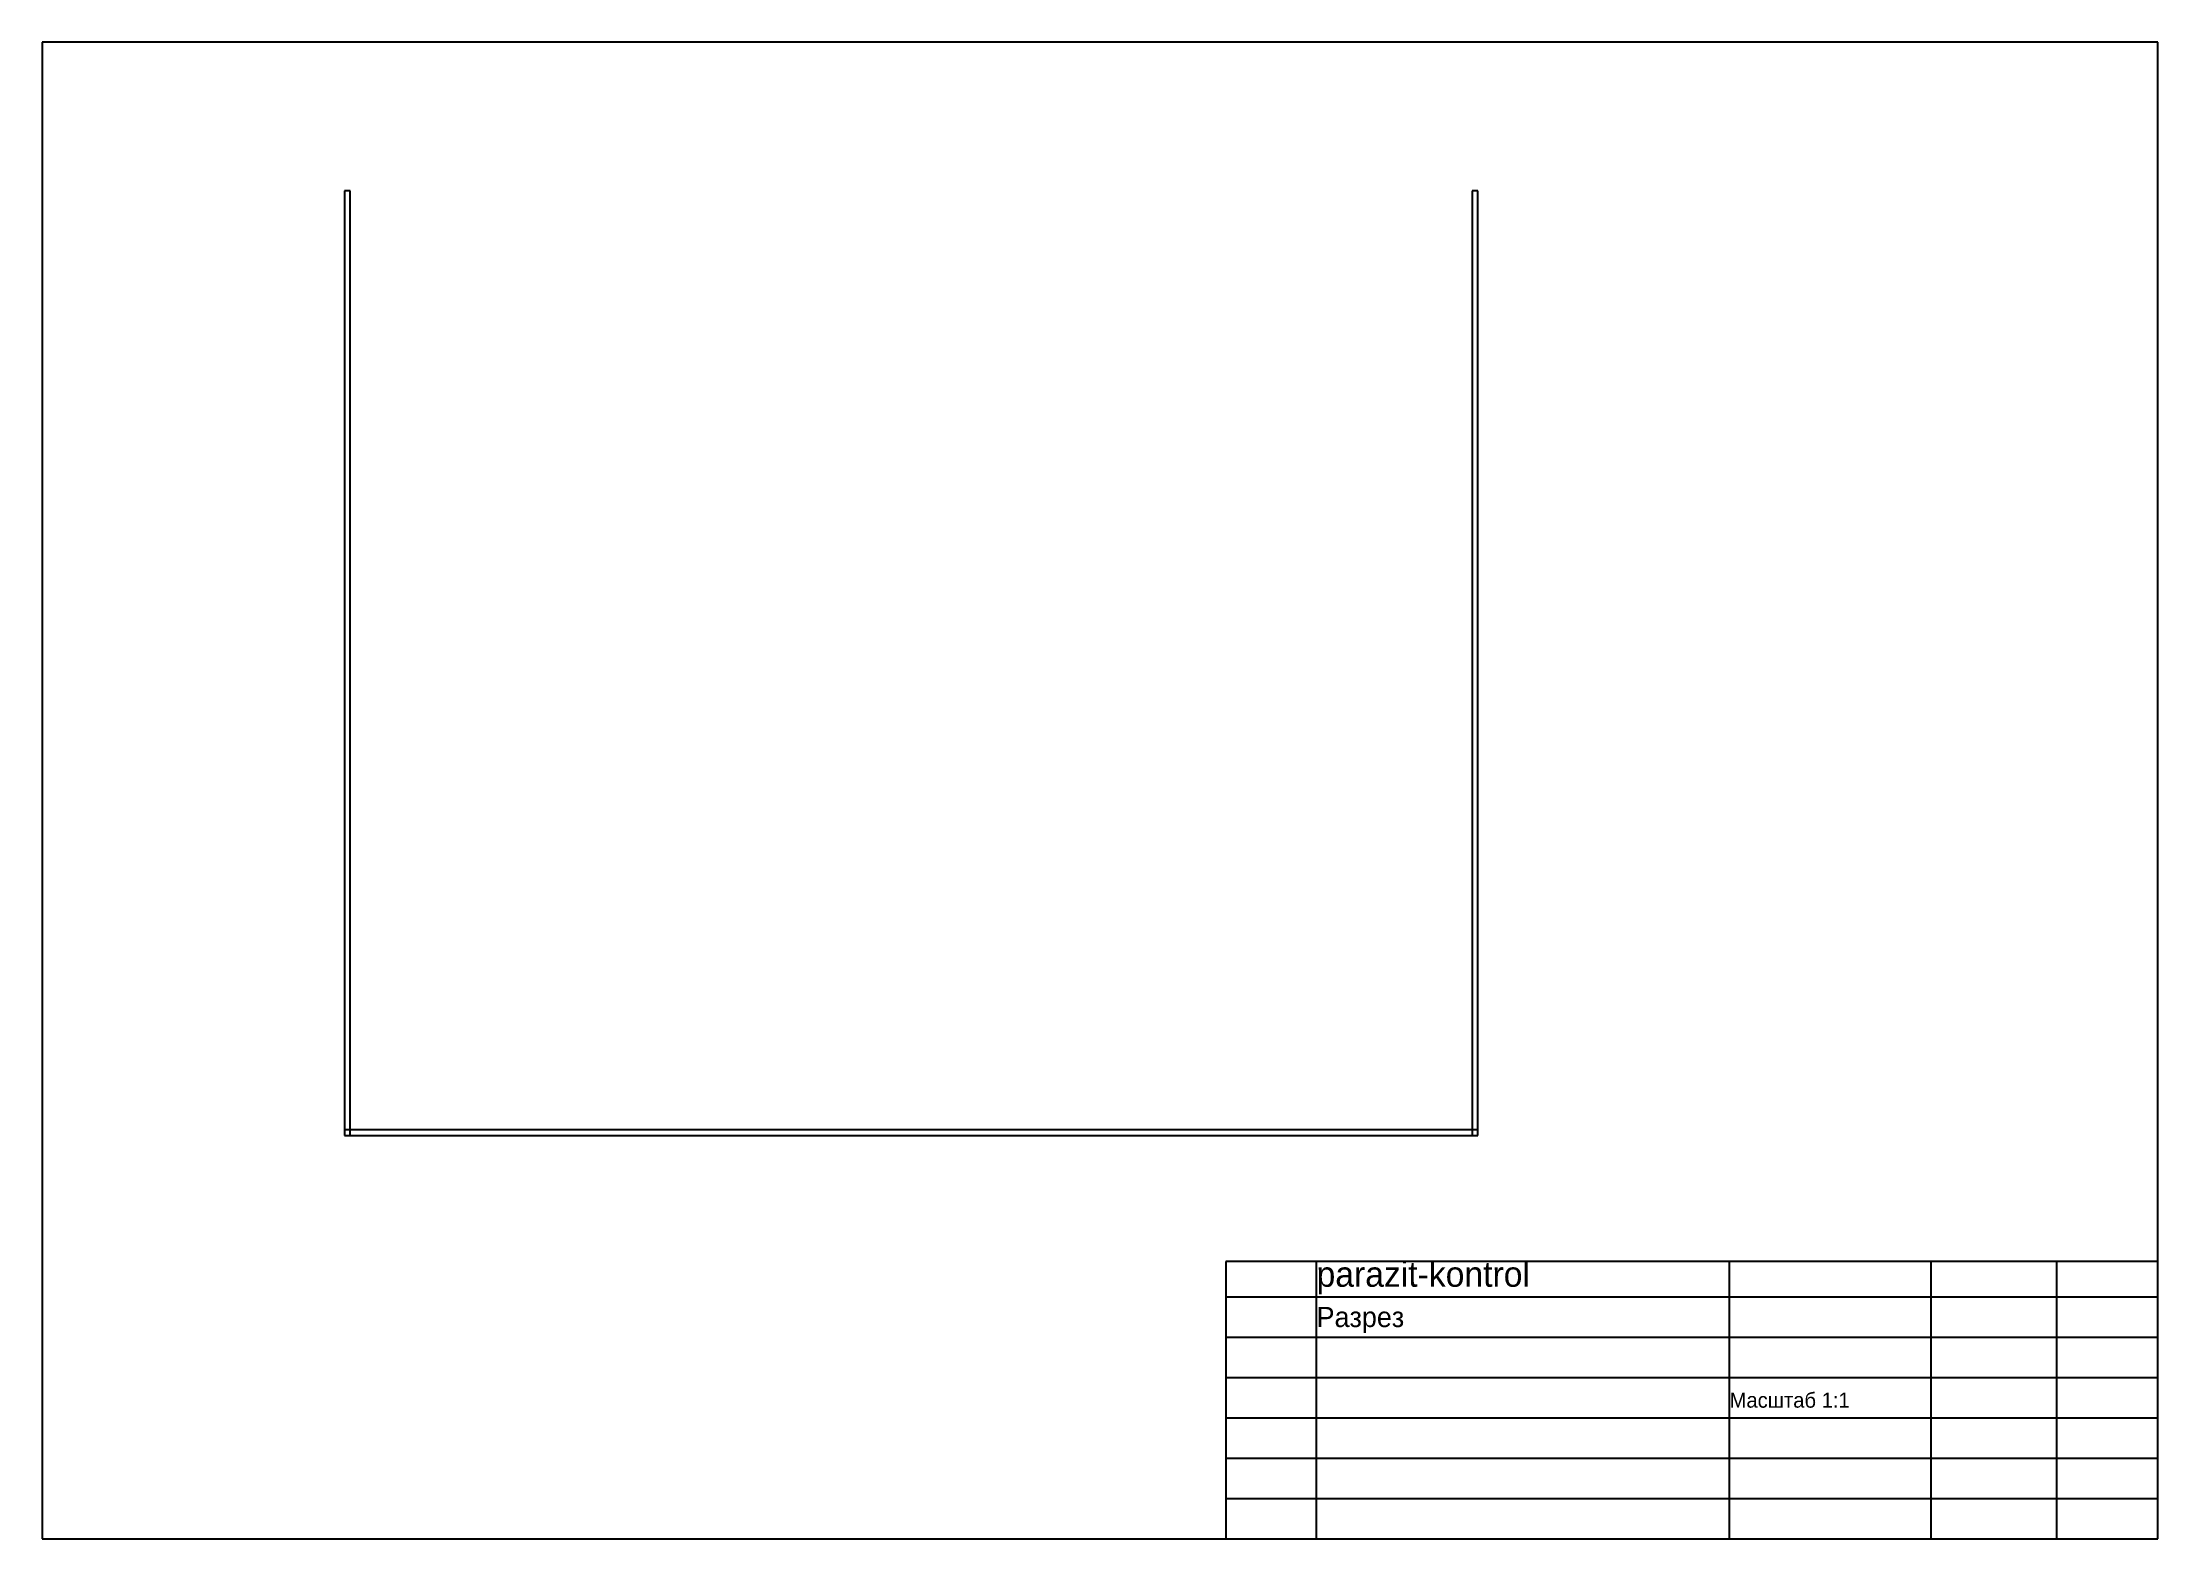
# Model space of a CAD drawing. Header units: metres. Extents: x 0 to 420, y 0 to 297.
import ezdxf

# ---------------------------------------------------------------- set-up
doc = ezdxf.new("R2010")
doc.units = ezdxf.units.M

msp = doc.modelspace()

# ---------------------------------------------------------------- linework, layer by layer
for p, q in [((420, 297), (0, 297)), ((0, 297), (0, 0)), ((420, 0), (420, 297)), ((61.125, 267.5), (60, 267.5)), ((60, 267.5), (60, 80)), ((61.125, 80), (61.125, 267.5)), ((285, 267.5), (283.875, 267.5)), ((283.875, 267.5), (283.875, 80)), ((285, 80), (285, 267.5)), ((285, 81.125), (60, 81.125)), ((60, 81.125), (60, 80)), ((60, 80), (285, 80)), ((60, 80), (61.125, 80)), ((283.875, 80), (285, 80)), ((285, 80), (285, 81.125)), ((420, 55), (235, 55)), ((235, 55), (235, 0)), ((253, 0), (253, 55)), ((335, 0), (335, 55)), ((375, 0), (375, 55)), ((400, 0), (400, 55)), ((420, 0), (420, 55)), ((235, 48), (420, 48)), ((235, 40), (420, 40)), ((235, 32), (420, 32)), ((235, 24), (420, 24)), ((235, 16), (420, 16)), ((235, 8), (420, 8)), ((0, 0), (420, 0)), ((235, 0), (420, 0))]:
    msp.add_line(p, q)

# ---------------------------------------------------------------- texts
for s, height, p in [('parazit-kontrol', 5, (253, 50)), ('Разрез', 4, (253, 42)), ('Масштаб 1:1', 3, (335, 26))]:
    msp.add_text(s, height=height).set_placement(p)

doc.saveas('drawing.dxf')
